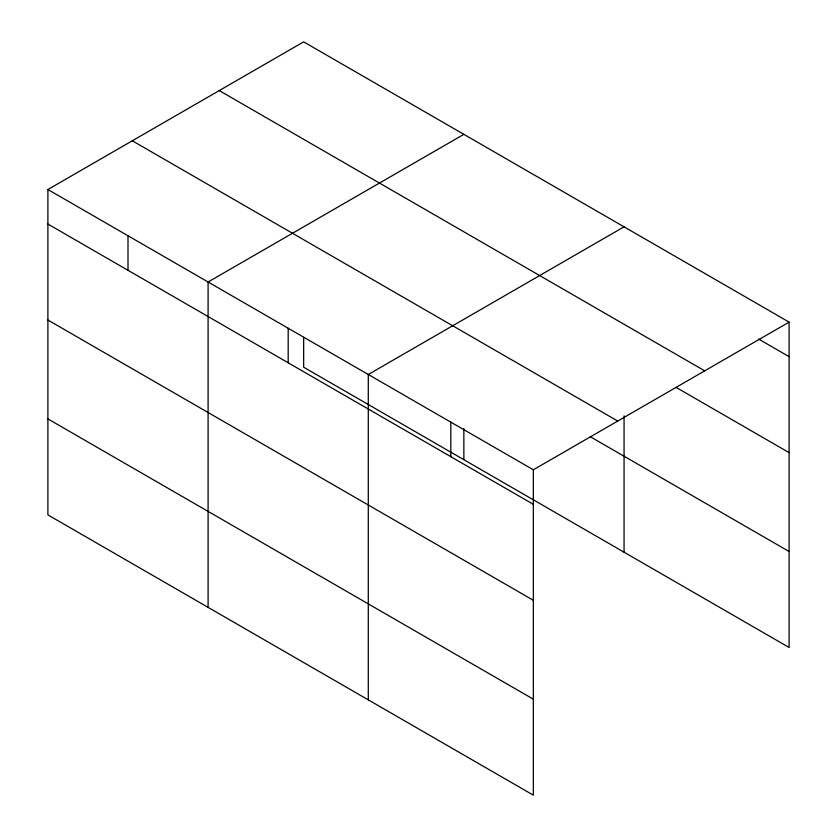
<?xml version="1.0" encoding="UTF-8"?>
<svg xmlns="http://www.w3.org/2000/svg" width="837" height="837" viewBox="0 0 837 837"><rect width="100%" height="100%" fill="white"/><g stroke="black" fill="none" stroke-linecap="round" stroke-linejoin="round"><path stroke-width="1.26" d="M47.897 189.518L533.336 469.787L533.336 795.15L47.897 514.881L47.897 189.518L303.664 41.85L789.103 322.119L789.103 647.482L303.664 367.213L303.664 337.384M463.855 134.338L208.089 282.006L208.089 607.369M624.057 226.827L368.29 374.495L368.29 699.858M533.336 469.787L789.103 322.119M758.584 339.037L789.103 356.656M219.263 90.574L704.702 370.843M676.055 387.364L789.103 452.629M132.298 140.783L617.737 421.053M590.211 436.684L789.103 551.51M47.897 224.054L533.336 504.324M47.897 320.027L533.336 600.296M47.897 418.908L533.336 699.177M624.057 415.884L624.057 552.2M463.855 428.575L463.855 459.701M450.819 422.141L450.819 456.678M288.19 328.25L288.19 362.787M127.998 235.762L127.998 270.299"/></g></svg>
